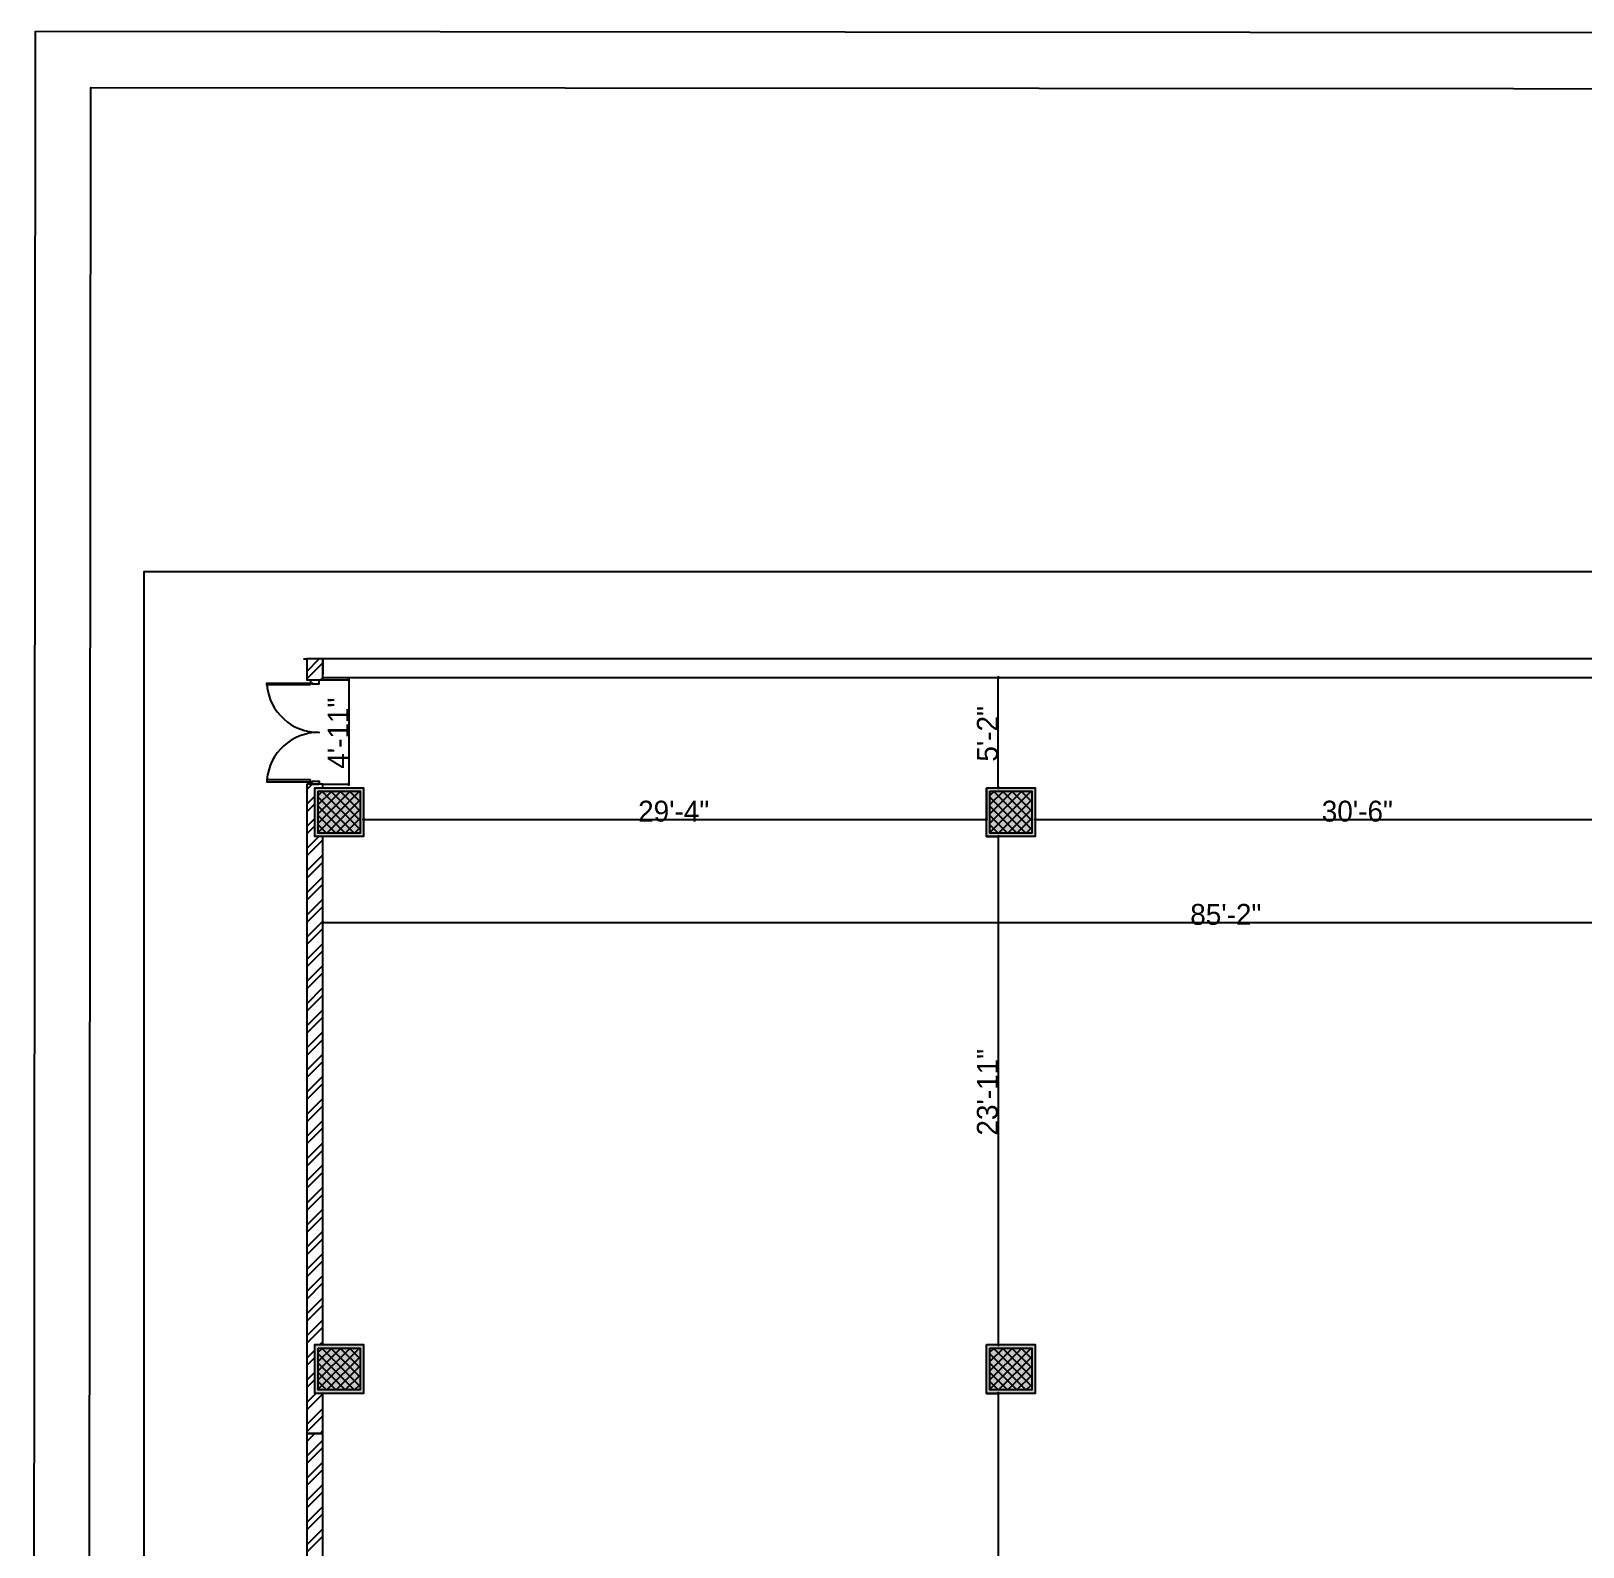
# Model space of a CAD drawing. Header units: millimetres. Extents: x -957 to 3394, y -3 to 3008.
# Drawn here: x -957 to -80, y 2151 to 3008 of the extents above; entities that cross this region are included whole.
import ezdxf

# ---------------------------------------------------------------- set-up
doc = ezdxf.new("R2010")
doc.units = ezdxf.units.MM
for name, color, linetype in [('HIDDEN', 7, 'CONTINUOUS'), ('PDF_0', 7, 'CONTINUOUS'), ('PDF_DOOR', 7, 'CONTINUOUS'), ('PDF_ELEVATION_2_MID_01', 7, 'CONTINUOUS'), ('PDF_FRAMING-COLUMN', 7, 'CONTINUOUS'), ('PDF_FRAMING-COLUMN_HATCH', 7, 'CONTINUOUS'), ('PDF_HATCH', 7, 'CONTINUOUS'), ('PDF_HATCH_-_BRICK_WALL', 7, 'CONTINUOUS'), ('PDF_ID_FINISH_LINE', 7, 'CONTINUOUS'), ('PDF_RCC', 7, 'CONTINUOUS'), ('PDF_TEMPLATE', 7, 'CONTINUOUS'), ('PDF_TEXT', 7, 'CONTINUOUS'), ('PDF_WALL', 7, 'CONTINUOUS')]:
    doc.layers.add(name, color=color, linetype=linetype)
doc.styles.add('PDF_ARIAL', font='PDF_ARIAL')

msp = doc.modelspace()

# ---------------------------------------------------------------- linework, layer by layer
at = {"layer": 'HIDDEN'}
msp.add_lwpolyline([(436.18, 1918.86), (436.18, 2702.2), (-893.67, 2702.2), (-893.67, 1233.26), (436.18, 1233.26), (436.18, 1370.14)], close=True, dxfattribs=at)
at = {"layer": 'PDF_0'}
for points in [[(-926.17, 18.23), (-923.64, 2975.98), (3366.24, 2973.12), (3363.71, 15.38)], [(-777.77, 2641.14), (-778.05, 2641.42), (-778.17, 2641.14)], [(-777.77, 2641.54), (-778.05, 2641.42), (-777.77, 2641.14)], [(-777.49, 2641.42), (-777.77, 2641.54), (-777.77, 2641.14)], [(-777.38, 2641.14), (-777.49, 2641.42), (-777.77, 2641.14)], [(-410.55, 2642.44), (-410.83, 2642.72), (-410.95, 2642.44)], [(-410.55, 2642.44), (-410.95, 2642.44), (-410.83, 2642.17)], [(-410.55, 2642.84), (-410.83, 2642.72), (-410.55, 2642.44)], [(-410.55, 2642.44), (-410.83, 2642.17), (-410.55, 2642.05)], [(-410.27, 2642.72), (-410.55, 2642.84), (-410.55, 2642.44)], [(-410.16, 2642.44), (-410.27, 2642.72), (-410.55, 2642.44)], [(-410.27, 2642.17), (-410.55, 2642.44), (-410.55, 2642.05)], [(-410.16, 2642.44), (-410.55, 2642.44), (-410.27, 2642.17)], [(-777.77, 2641.14), (-778.17, 2641.14), (-778.05, 2640.87)], [(-777.77, 2641.14), (-778.05, 2640.87), (-777.77, 2640.75)], [(-777.49, 2640.87), (-777.77, 2641.14), (-777.77, 2640.75)], [(-777.38, 2641.14), (-777.77, 2641.14), (-777.49, 2640.87)], [(-777.77, 2582.11), (-778.05, 2582.39), (-778.17, 2582.11)], [(-777.77, 2582.11), (-778.17, 2582.11), (-778.05, 2581.83)], [(-777.77, 2582.51), (-778.05, 2582.39), (-777.77, 2582.11)], [(-777.77, 2582.11), (-778.05, 2581.83), (-777.77, 2581.72)], [(-777.49, 2582.39), (-777.77, 2582.51), (-777.77, 2582.11)], [(-777.38, 2582.11), (-777.49, 2582.39), (-777.77, 2582.11)], [(-777.49, 2581.83), (-777.77, 2582.11), (-777.77, 2581.72)], [(-777.38, 2582.11), (-777.77, 2582.11), (-777.49, 2581.83)], [(-410.55, 2580.14), (-410.83, 2580.42), (-410.95, 2580.14)], [(-410.55, 2580.14), (-410.95, 2580.14), (-410.83, 2579.87)], [(-410.55, 2580.54), (-410.83, 2580.42), (-410.55, 2580.14)], [(-410.55, 2580.14), (-410.83, 2579.87), (-410.55, 2579.75)], [(-410.27, 2580.42), (-410.55, 2580.54), (-410.55, 2580.14)], [(-410.16, 2580.14), (-410.27, 2580.42), (-410.55, 2580.14)], [(-410.27, 2579.87), (-410.55, 2580.14), (-410.55, 2579.75)], [(-410.16, 2580.14), (-410.55, 2580.14), (-410.27, 2579.87)], [(-769.41, 2562.29), (-769.69, 2562.56), (-769.8, 2562.29)], [(-769.41, 2562.68), (-769.69, 2562.56), (-769.41, 2562.29)], [(-769.13, 2562.56), (-769.41, 2562.68), (-769.41, 2562.29)], [(-769.02, 2562.29), (-769.13, 2562.56), (-769.41, 2562.29)], [(-417.18, 2562.29), (-417.46, 2562.56), (-417.58, 2562.29)], [(-417.18, 2562.68), (-417.46, 2562.56), (-417.18, 2562.29)], [(-416.91, 2562.56), (-417.18, 2562.68), (-417.18, 2562.29)], [(-416.79, 2562.29), (-416.91, 2562.56), (-417.18, 2562.29)], [(-389.64, 2562.29), (-389.91, 2562.56), (-390.03, 2562.29)], [(-389.64, 2562.68), (-389.91, 2562.56), (-389.64, 2562.29)], [(-389.36, 2562.56), (-389.64, 2562.68), (-389.64, 2562.29)], [(-389.24, 2562.29), (-389.36, 2562.56), (-389.64, 2562.29)], [(-769.41, 2562.29), (-769.8, 2562.29), (-769.69, 2562.01)], [(-769.41, 2562.29), (-769.69, 2562.01), (-769.41, 2561.89)], [(-769.13, 2562.01), (-769.41, 2562.29), (-769.41, 2561.89)], [(-769.02, 2562.29), (-769.41, 2562.29), (-769.13, 2562.01)], [(-417.18, 2562.29), (-417.58, 2562.29), (-417.46, 2562.01)], [(-417.18, 2562.29), (-417.46, 2562.01), (-417.18, 2561.89)], [(-416.91, 2562.01), (-417.18, 2562.29), (-417.18, 2561.89)], [(-416.79, 2562.29), (-417.18, 2562.29), (-416.91, 2562.01)], [(-389.64, 2562.29), (-390.03, 2562.29), (-389.91, 2562.01)], [(-389.64, 2562.29), (-389.91, 2562.01), (-389.64, 2561.89)], [(-389.36, 2562.01), (-389.64, 2562.29), (-389.64, 2561.89)], [(-389.24, 2562.29), (-389.64, 2562.29), (-389.36, 2562.01)], [(-410.56, 2552.6), (-410.84, 2552.87), (-410.95, 2552.6)], [(-410.56, 2552.6), (-410.95, 2552.6), (-410.84, 2552.32)], [(-410.56, 2552.99), (-410.84, 2552.87), (-410.56, 2552.6)], [(-410.56, 2552.6), (-410.84, 2552.32), (-410.56, 2552.2)], [(-410.28, 2552.87), (-410.56, 2552.99), (-410.56, 2552.6)], [(-410.17, 2552.6), (-410.28, 2552.87), (-410.56, 2552.6)], [(-410.28, 2552.32), (-410.56, 2552.6), (-410.56, 2552.2)], [(-410.17, 2552.6), (-410.56, 2552.6), (-410.28, 2552.32)], [(-792.43, 2503.91), (-792.71, 2504.19), (-792.83, 2503.91)], [(-792.43, 2503.91), (-792.83, 2503.91), (-792.71, 2503.63)], [(-792.43, 2504.3), (-792.71, 2504.19), (-792.43, 2503.91)], [(-792.43, 2503.91), (-792.71, 2503.63), (-792.43, 2503.52)], [(-792.15, 2504.19), (-792.43, 2504.3), (-792.43, 2503.91)], [(-792.04, 2503.91), (-792.15, 2504.19), (-792.43, 2503.91)], [(-792.15, 2503.63), (-792.43, 2503.91), (-792.43, 2503.52)], [(-792.04, 2503.91), (-792.43, 2503.91), (-792.15, 2503.63)], [(-410.56, 2265.31), (-410.84, 2265.58), (-410.95, 2265.31)], [(-410.56, 2265.31), (-410.95, 2265.31), (-410.84, 2265.03)], [(-410.56, 2265.7), (-410.84, 2265.58), (-410.56, 2265.31)], [(-410.56, 2265.31), (-410.84, 2265.03), (-410.56, 2264.91)], [(-410.28, 2265.58), (-410.56, 2265.7), (-410.56, 2265.31)], [(-410.17, 2265.31), (-410.28, 2265.58), (-410.56, 2265.31)], [(-410.28, 2265.03), (-410.56, 2265.31), (-410.56, 2264.91)], [(-410.17, 2265.31), (-410.56, 2265.31), (-410.28, 2265.03)], [(-410.56, 2237.76), (-410.84, 2238.04), (-410.95, 2237.76)], [(-410.56, 2237.76), (-410.95, 2237.76), (-410.84, 2237.48)], [(-410.56, 2238.15), (-410.84, 2238.04), (-410.56, 2237.76)], [(-410.56, 2237.76), (-410.84, 2237.48), (-410.56, 2237.36)], [(-410.28, 2238.04), (-410.56, 2238.15), (-410.56, 2237.76)], [(-410.17, 2237.76), (-410.28, 2238.04), (-410.56, 2237.76)], [(-410.28, 2237.48), (-410.56, 2237.76), (-410.56, 2237.36)], [(-410.17, 2237.76), (-410.56, 2237.76), (-410.28, 2237.48)]]:
    msp.add_lwpolyline(points, close=True, dxfattribs=at)
for points in [[(-417.18, 2642.44), (-410.54, 2642.44)], [(-410.55, 2580.54), (-410.55, 2580.93), (-410.55, 2641.66), (-410.55, 2642.05)], [(-792.43, 2641.14), (-777.76, 2641.14)], [(-777.77, 2640.75), (-777.77, 2640.36), (-777.77, 2582.9), (-777.77, 2582.51)], [(-792.43, 2582.11), (-777.76, 2582.11)], [(-769.41, 2580.14), (-769.41, 2562.28)], [(-417.18, 2580.14), (-410.54, 2580.14)], [(-417.18, 2580.14), (-417.18, 2562.28)], [(-389.64, 2580.14), (-389.64, 2562.28)], [(-769.02, 2562.29), (-768.62, 2562.29), (-417.97, 2562.29), (-417.58, 2562.29)], [(-389.24, 2562.29), (-388.85, 2562.29), (-24.42, 2562.29), (-24.03, 2562.29)], [(-417.18, 2552.6), (-410.55, 2552.6)], [(-410.56, 2552.2), (-410.56, 2551.81), (-410.56, 2266.09), (-410.56, 2265.7)], [(-792.43, 2427.3), (-792.43, 2503.92)], [(-792.04, 2503.91), (-791.65, 2503.91), (229.61, 2503.91), (230.01, 2503.91)], [(-417.18, 2265.31), (-410.55, 2265.31)], [(-417.18, 2237.76), (-410.55, 2237.76)], [(-410.56, 2237.36), (-410.56, 2236.97), (-410.56, 1951.25), (-410.56, 1950.86)]]:
    msp.add_lwpolyline(points, dxfattribs=at)
for points in [[(-777.77, 2641.14), (-778.05, 2641.42), (-778.17, 2641.14)], [(-777.77, 2641.54), (-778.05, 2641.42), (-777.77, 2641.14)], [(-777.49, 2641.42), (-777.77, 2641.54), (-777.77, 2641.14)], [(-777.38, 2641.14), (-777.49, 2641.42), (-777.77, 2641.14)], [(-410.55, 2642.44), (-410.83, 2642.72), (-410.95, 2642.44)], [(-410.55, 2642.44), (-410.95, 2642.44), (-410.83, 2642.17)], [(-410.55, 2642.84), (-410.83, 2642.72), (-410.55, 2642.44)], [(-410.55, 2642.44), (-410.83, 2642.17), (-410.55, 2642.05)], [(-410.27, 2642.72), (-410.55, 2642.84), (-410.55, 2642.44)], [(-410.16, 2642.44), (-410.27, 2642.72), (-410.55, 2642.44)], [(-410.27, 2642.17), (-410.55, 2642.44), (-410.55, 2642.05)], [(-410.16, 2642.44), (-410.55, 2642.44), (-410.27, 2642.17)], [(-777.77, 2641.14), (-778.17, 2641.14), (-778.05, 2640.87)], [(-777.77, 2641.14), (-778.05, 2640.87), (-777.77, 2640.75)], [(-777.49, 2640.87), (-777.77, 2641.14), (-777.77, 2640.75)], [(-777.38, 2641.14), (-777.77, 2641.14), (-777.49, 2640.87)], [(-777.77, 2582.11), (-778.05, 2582.39), (-778.17, 2582.11)], [(-777.77, 2582.11), (-778.17, 2582.11), (-778.05, 2581.83)], [(-777.77, 2582.51), (-778.05, 2582.39), (-777.77, 2582.11)], [(-777.77, 2582.11), (-778.05, 2581.83), (-777.77, 2581.72)], [(-777.49, 2582.39), (-777.77, 2582.51), (-777.77, 2582.11)], [(-777.38, 2582.11), (-777.49, 2582.39), (-777.77, 2582.11)], [(-777.49, 2581.83), (-777.77, 2582.11), (-777.77, 2581.72)], [(-777.38, 2582.11), (-777.77, 2582.11), (-777.49, 2581.83)], [(-410.55, 2580.14), (-410.83, 2580.42), (-410.95, 2580.14)], [(-410.55, 2580.14), (-410.95, 2580.14), (-410.83, 2579.87)], [(-410.55, 2580.54), (-410.83, 2580.42), (-410.55, 2580.14)], [(-410.55, 2580.14), (-410.83, 2579.87), (-410.55, 2579.75)], [(-410.27, 2580.42), (-410.55, 2580.54), (-410.55, 2580.14)], [(-410.16, 2580.14), (-410.27, 2580.42), (-410.55, 2580.14)], [(-410.27, 2579.87), (-410.55, 2580.14), (-410.55, 2579.75)], [(-410.16, 2580.14), (-410.55, 2580.14), (-410.27, 2579.87)], [(-769.41, 2562.29), (-769.69, 2562.56), (-769.8, 2562.29)], [(-769.41, 2562.68), (-769.69, 2562.56), (-769.41, 2562.29)], [(-769.13, 2562.56), (-769.41, 2562.68), (-769.41, 2562.29)], [(-769.02, 2562.29), (-769.13, 2562.56), (-769.41, 2562.29)], [(-417.18, 2562.29), (-417.46, 2562.56), (-417.58, 2562.29)], [(-417.18, 2562.68), (-417.46, 2562.56), (-417.18, 2562.29)], [(-416.91, 2562.56), (-417.18, 2562.68), (-417.18, 2562.29)], [(-416.79, 2562.29), (-416.91, 2562.56), (-417.18, 2562.29)], [(-389.64, 2562.29), (-389.91, 2562.56), (-390.03, 2562.29)], [(-389.64, 2562.68), (-389.91, 2562.56), (-389.64, 2562.29)], [(-389.36, 2562.56), (-389.64, 2562.68), (-389.64, 2562.29)], [(-389.24, 2562.29), (-389.36, 2562.56), (-389.64, 2562.29)], [(-769.41, 2562.29), (-769.8, 2562.29), (-769.69, 2562.01)], [(-769.41, 2562.29), (-769.69, 2562.01), (-769.41, 2561.89)], [(-769.13, 2562.01), (-769.41, 2562.29), (-769.41, 2561.89)], [(-769.02, 2562.29), (-769.41, 2562.29), (-769.13, 2562.01)], [(-417.18, 2562.29), (-417.58, 2562.29), (-417.46, 2562.01)], [(-417.18, 2562.29), (-417.46, 2562.01), (-417.18, 2561.89)], [(-416.91, 2562.01), (-417.18, 2562.29), (-417.18, 2561.89)], [(-416.79, 2562.29), (-417.18, 2562.29), (-416.91, 2562.01)], [(-389.64, 2562.29), (-390.03, 2562.29), (-389.91, 2562.01)], [(-389.64, 2562.29), (-389.91, 2562.01), (-389.64, 2561.89)], [(-389.36, 2562.01), (-389.64, 2562.29), (-389.64, 2561.89)], [(-389.24, 2562.29), (-389.64, 2562.29), (-389.36, 2562.01)], [(-410.56, 2552.6), (-410.84, 2552.87), (-410.95, 2552.6)], [(-410.56, 2552.6), (-410.95, 2552.6), (-410.84, 2552.32)], [(-410.56, 2552.99), (-410.84, 2552.87), (-410.56, 2552.6)], [(-410.56, 2552.6), (-410.84, 2552.32), (-410.56, 2552.2)], [(-410.28, 2552.87), (-410.56, 2552.99), (-410.56, 2552.6)], [(-410.17, 2552.6), (-410.28, 2552.87), (-410.56, 2552.6)], [(-410.28, 2552.32), (-410.56, 2552.6), (-410.56, 2552.2)], [(-410.17, 2552.6), (-410.56, 2552.6), (-410.28, 2552.32)], [(-792.43, 2503.91), (-792.71, 2504.19), (-792.83, 2503.91)], [(-792.43, 2503.91), (-792.83, 2503.91), (-792.71, 2503.63)], [(-792.43, 2504.3), (-792.71, 2504.19), (-792.43, 2503.91)], [(-792.43, 2503.91), (-792.71, 2503.63), (-792.43, 2503.52)], [(-792.15, 2504.19), (-792.43, 2504.3), (-792.43, 2503.91)], [(-792.04, 2503.91), (-792.15, 2504.19), (-792.43, 2503.91)], [(-792.15, 2503.63), (-792.43, 2503.91), (-792.43, 2503.52)], [(-792.04, 2503.91), (-792.43, 2503.91), (-792.15, 2503.63)], [(-410.56, 2265.31), (-410.84, 2265.58), (-410.95, 2265.31)], [(-410.56, 2265.31), (-410.95, 2265.31), (-410.84, 2265.03)], [(-410.56, 2265.7), (-410.84, 2265.58), (-410.56, 2265.31)], [(-410.56, 2265.31), (-410.84, 2265.03), (-410.56, 2264.91)], [(-410.28, 2265.58), (-410.56, 2265.7), (-410.56, 2265.31)], [(-410.17, 2265.31), (-410.28, 2265.58), (-410.56, 2265.31)], [(-410.28, 2265.03), (-410.56, 2265.31), (-410.56, 2264.91)], [(-410.17, 2265.31), (-410.56, 2265.31), (-410.28, 2265.03)], [(-410.56, 2237.76), (-410.84, 2238.04), (-410.95, 2237.76)], [(-410.56, 2237.76), (-410.95, 2237.76), (-410.84, 2237.48)], [(-410.56, 2238.15), (-410.84, 2238.04), (-410.56, 2237.76)], [(-410.56, 2237.76), (-410.84, 2237.48), (-410.56, 2237.36)], [(-410.28, 2238.04), (-410.56, 2238.15), (-410.56, 2237.76)], [(-410.17, 2237.76), (-410.28, 2238.04), (-410.56, 2237.76)], [(-410.28, 2237.48), (-410.56, 2237.76), (-410.56, 2237.36)], [(-410.17, 2237.76), (-410.56, 2237.76), (-410.28, 2237.48)]]:
    msp.add_solid(points, dxfattribs=at)
at = {"layer": 'PDF_DOOR'}
msp.add_lwpolyline([(-824.02, 2638.25, 0.393895), (-794.51, 2611.43, 0.393894), (-824.03, 2584.63, 0.393894)], format="xyb", dxfattribs=at)
for points in [[(-799.42, 2638.25), (-824.02, 2638.25), (-824.02, 2639.33), (-799.42, 2639.33)], [(-794.5, 2640.95), (-799.42, 2640.95), (-799.42, 2639.33), (-798.25, 2639.33), (-798.25, 2638.98), (-794.5, 2638.97)], [(-799.44, 2584.62), (-824.03, 2584.63), (-824.03, 2583.55), (-799.44, 2583.54)], [(-794.52, 2581.91), (-799.44, 2581.92), (-799.44, 2583.54), (-798.27, 2583.54), (-798.27, 2583.89), (-794.52, 2583.89)]]:
    msp.add_lwpolyline(points, close=True, dxfattribs=at)
at = {"layer": 'PDF_ELEVATION_2_MID_01'}
msp.add_lwpolyline([(-803.45, 2652.95), (-801.48, 2652.95)], dxfattribs=at)
at = {"layer": 'PDF_FRAMING-COLUMN'}
for points in [[(-796.96, 2580.14), (-769.41, 2580.14), (-769.41, 2552.6), (-796.96, 2552.6)], [(-417.18, 2580.14), (-389.64, 2580.14), (-389.64, 2552.6), (-417.18, 2552.6)], [(-794.99, 2578.18), (-771.38, 2578.18), (-771.38, 2554.56), (-794.99, 2554.56)], [(-415.22, 2578.18), (-391.6, 2578.18), (-391.6, 2554.56), (-415.22, 2554.56)], [(-796.96, 2265.31), (-769.41, 2265.31), (-769.41, 2237.76), (-796.96, 2237.76)], [(-417.18, 2265.31), (-389.64, 2265.31), (-389.64, 2237.76), (-417.18, 2237.76)], [(-794.99, 2263.34), (-771.38, 2263.34), (-771.38, 2239.72), (-794.99, 2239.72)], [(-415.22, 2263.34), (-391.6, 2263.34), (-391.6, 2239.72), (-415.22, 2239.72)]]:
    msp.add_lwpolyline(points, close=True, dxfattribs=at)
at = {"layer": 'PDF_FRAMING-COLUMN_HATCH'}
for points in [[(-794.99, 2575.82), (-792.63, 2578.18)], [(-794.99, 2570.6), (-787.41, 2578.18)], [(-794.99, 2565.38), (-782.19, 2578.18)], [(-794.99, 2560.16), (-776.98, 2578.18)], [(-794.99, 2554.94), (-771.76, 2578.18)], [(-774.65, 2554.56), (-794.99, 2574.9)], [(-771.38, 2556.51), (-793.05, 2578.18)], [(-790.15, 2554.56), (-771.38, 2573.34)], [(-771.38, 2561.73), (-787.83, 2578.18)], [(-771.38, 2566.94), (-782.61, 2578.18)], [(-771.38, 2572.16), (-777.39, 2578.18)], [(-771.38, 2577.38), (-772.17, 2578.18)], [(-415.22, 2575.82), (-412.86, 2578.18)], [(-415.22, 2570.6), (-407.64, 2578.18)], [(-415.22, 2565.38), (-402.42, 2578.18)], [(-415.22, 2560.16), (-397.2, 2578.18)], [(-415.22, 2554.94), (-391.98, 2578.18)], [(-394.88, 2554.56), (-415.22, 2574.9)], [(-391.6, 2556.51), (-413.27, 2578.18)], [(-410.38, 2554.56), (-391.6, 2573.34)], [(-391.6, 2561.73), (-408.05, 2578.18)], [(-391.6, 2566.94), (-402.84, 2578.18)], [(-391.6, 2572.16), (-397.62, 2578.18)], [(-391.6, 2577.38), (-392.4, 2578.18)], [(-779.87, 2554.56), (-794.99, 2569.69)], [(-785.09, 2554.56), (-794.99, 2564.47)], [(-784.94, 2554.56), (-771.38, 2568.12)], [(-779.72, 2554.56), (-771.38, 2562.9)], [(-400.09, 2554.56), (-415.22, 2569.69)], [(-405.31, 2554.56), (-415.22, 2564.47)], [(-405.16, 2554.56), (-391.6, 2568.12)], [(-399.94, 2554.56), (-391.6, 2562.9)], [(-790.3, 2554.56), (-794.99, 2559.25)], [(-774.5, 2554.56), (-771.38, 2557.69)], [(-410.53, 2554.56), (-415.22, 2559.25)], [(-394.73, 2554.56), (-391.6, 2557.69)], [(-794.99, 2260.98), (-792.63, 2263.34)], [(-794.99, 2255.76), (-787.41, 2263.34)], [(-794.99, 2250.54), (-782.19, 2263.34)], [(-794.99, 2245.32), (-776.98, 2263.34)], [(-794.99, 2240.11), (-771.76, 2263.34)], [(-774.65, 2239.72), (-794.99, 2260.07)], [(-771.38, 2241.67), (-793.05, 2263.34)], [(-790.15, 2239.72), (-771.38, 2258.5)], [(-771.38, 2246.89), (-787.83, 2263.34)], [(-771.38, 2252.11), (-782.61, 2263.34)], [(-771.38, 2257.32), (-777.39, 2263.34)], [(-771.38, 2262.54), (-772.17, 2263.34)], [(-415.22, 2260.98), (-412.86, 2263.34)], [(-415.22, 2255.76), (-407.64, 2263.34)], [(-415.22, 2250.54), (-402.42, 2263.34)], [(-415.22, 2245.32), (-397.2, 2263.34)], [(-415.22, 2240.11), (-391.98, 2263.34)], [(-394.88, 2239.72), (-415.22, 2260.07)], [(-391.6, 2241.67), (-413.27, 2263.34)], [(-410.38, 2239.72), (-391.6, 2258.5)], [(-391.6, 2246.89), (-408.05, 2263.34)], [(-391.6, 2252.11), (-402.84, 2263.34)], [(-391.6, 2257.32), (-397.62, 2263.34)], [(-391.6, 2262.54), (-392.4, 2263.34)], [(-779.87, 2239.72), (-794.99, 2254.85)], [(-785.09, 2239.72), (-794.99, 2249.63)], [(-784.94, 2239.72), (-771.38, 2253.28)], [(-779.72, 2239.72), (-771.38, 2248.07)], [(-400.09, 2239.72), (-415.22, 2254.85)], [(-405.31, 2239.72), (-415.22, 2249.63)], [(-405.16, 2239.72), (-391.6, 2253.28)], [(-399.94, 2239.72), (-391.6, 2248.07)], [(-790.3, 2239.72), (-794.99, 2244.41)], [(-774.5, 2239.72), (-771.38, 2242.85)], [(-410.53, 2239.72), (-415.22, 2244.41)], [(-394.73, 2239.72), (-391.6, 2242.85)]]:
    msp.add_lwpolyline(points, dxfattribs=at)
for points in [[(-769.41, 2580.14), (-796.96, 2580.14), (-769.41, 2552.6), (-796.96, 2552.6)], [(-389.64, 2580.14), (-417.18, 2580.14), (-389.64, 2552.6), (-417.18, 2552.6)], [(-771.38, 2578.18), (-794.99, 2578.18), (-771.38, 2554.56), (-794.99, 2554.56)], [(-391.6, 2578.18), (-415.22, 2578.18), (-391.6, 2554.56), (-415.22, 2554.56)], [(-769.41, 2265.31), (-796.96, 2265.31), (-769.41, 2237.76), (-796.96, 2237.76)], [(-389.64, 2265.31), (-417.18, 2265.31), (-389.64, 2237.76), (-417.18, 2237.76)], [(-771.38, 2263.34), (-794.99, 2263.34), (-771.38, 2239.72), (-794.99, 2239.72)], [(-391.6, 2263.34), (-415.22, 2263.34), (-391.6, 2239.72), (-415.22, 2239.72)]]:
    msp.add_solid(points, dxfattribs=at)
at = {"layer": 'PDF_HATCH'}
for points in [[(-801.48, 2214.81), (-801.17, 2215.13)], [(-801.48, 2210.64), (-796.99, 2215.13)], [(-801.48, 2202.29), (-792.43, 2211.34)], [(-801.48, 2198.12), (-792.43, 2207.17)], [(-801.48, 2189.77), (-792.43, 2198.82)], [(-801.48, 2185.59), (-792.43, 2194.64)], [(-801.48, 2177.24), (-792.43, 2186.3)], [(-801.48, 2173.07), (-792.43, 2182.12)], [(-801.48, 2164.72), (-792.43, 2173.77)], [(-801.48, 2160.55), (-792.43, 2169.6)], [(-801.48, 2152.2), (-792.43, 2161.25)], [(-801.48, 2148.02), (-792.43, 2157.08)]]:
    msp.add_lwpolyline(points, dxfattribs=at)
at = {"layer": 'PDF_HATCH_-_BRICK_WALL'}
for points in [[(-801.48, 2645.92), (-794.45, 2652.95)], [(-801.48, 2641.75), (-792.43, 2650.8)], [(-793.74, 2641.14), (-792.43, 2642.45)], [(-801.48, 2579.13), (-798.51, 2582.11)], [(-801.48, 2570.78), (-796.96, 2575.31)], [(-801.48, 2566.61), (-796.96, 2571.14)], [(-801.48, 2558.26), (-796.96, 2562.79)], [(-801.48, 2554.09), (-796.96, 2558.61)], [(-801.48, 2545.74), (-794.63, 2552.6)], [(-801.48, 2541.57), (-792.43, 2550.62)], [(-801.48, 2533.22), (-792.43, 2542.27)], [(-801.48, 2529.04), (-792.43, 2538.09)], [(-801.48, 2520.69), (-792.43, 2529.75)], [(-801.48, 2516.52), (-792.43, 2525.57)], [(-801.48, 2508.17), (-792.43, 2517.22)], [(-801.48, 2504), (-792.43, 2513.05)], [(-801.48, 2495.65), (-792.43, 2504.7)], [(-801.48, 2491.47), (-792.43, 2500.53)], [(-801.48, 2483.13), (-792.43, 2492.18)], [(-801.48, 2478.95), (-792.43, 2488)], [(-801.48, 2470.6), (-792.43, 2479.66)], [(-801.48, 2466.43), (-792.43, 2475.48)], [(-801.48, 2458.08), (-792.43, 2467.13)], [(-801.48, 2453.91), (-792.43, 2462.96)], [(-801.48, 2445.56), (-792.43, 2454.61)], [(-801.48, 2441.38), (-792.43, 2450.44)], [(-801.48, 2433.04), (-792.43, 2442.09)], [(-801.48, 2428.86), (-792.43, 2437.91)], [(-801.48, 2420.51), (-792.43, 2429.56)], [(-801.48, 2416.34), (-792.43, 2425.39)], [(-801.48, 2407.99), (-792.43, 2417.04)], [(-801.48, 2403.82), (-792.43, 2412.87)], [(-801.48, 2395.47), (-792.43, 2404.52)], [(-801.48, 2391.29), (-792.43, 2400.35)], [(-801.48, 2382.95), (-792.43, 2392)], [(-801.48, 2378.77), (-792.43, 2387.82)], [(-801.48, 2370.42), (-792.43, 2379.47)], [(-801.48, 2366.25), (-792.43, 2375.3)], [(-801.48, 2357.9), (-792.43, 2366.95)], [(-801.48, 2353.73), (-792.43, 2362.78)], [(-801.48, 2345.38), (-792.43, 2354.43)], [(-801.48, 2341.2), (-792.43, 2350.25)], [(-801.48, 2332.85), (-792.43, 2341.91)], [(-801.48, 2328.68), (-792.43, 2337.73)], [(-801.48, 2320.33), (-792.43, 2329.38)], [(-801.48, 2316.16), (-792.43, 2325.21)], [(-801.48, 2307.81), (-792.43, 2316.86)], [(-801.48, 2303.64), (-792.43, 2312.69)], [(-801.48, 2295.29), (-792.43, 2304.34)], [(-801.48, 2291.11), (-792.43, 2300.16)], [(-801.48, 2282.76), (-792.43, 2291.82)], [(-801.48, 2278.59), (-792.43, 2287.64)], [(-801.48, 2270.24), (-792.43, 2279.29)], [(-801.48, 2266.07), (-792.43, 2275.12)], [(-793.9, 2265.3), (-792.43, 2266.77)], [(-801.48, 2257.72), (-796.96, 2262.24)], [(-801.48, 2253.54), (-796.96, 2258.07)], [(-801.48, 2245.2), (-796.96, 2249.72)], [(-801.48, 2241.02), (-796.96, 2245.55)], [(-801.48, 2232.67), (-796.4, 2237.76)], [(-801.48, 2228.5), (-792.43, 2237.55)], [(-801.48, 2220.15), (-792.43, 2229.2)], [(-801.48, 2215.98), (-792.43, 2225.03)], [(-793.99, 2215.13), (-792.43, 2216.68)]]:
    msp.add_lwpolyline(points, dxfattribs=at)
at = {"layer": 'PDF_ID_FINISH_LINE'}
msp.add_lwpolyline([(-792.44, 2642.44), (230.4, 2642.44), (230.4, 2235.99), (393.96, 2235.99)], dxfattribs=at)
at = {"layer": 'PDF_RCC'}
msp.add_lwpolyline([(369.91, 2246.49), (240.47, 2246.49), (240.47, 2652.95), (-792.43, 2652.95), (-792.43, 2644.21)], dxfattribs=at)
at = {"layer": 'PDF_TEMPLATE'}
msp.add_lwpolyline([(-954.85, 3007.97), (3394.04, 3004.31), (3391.47, -2.9), (-957.42, 0.77)], close=True, dxfattribs=at)
at = {"layer": 'PDF_WALL'}
for points in [[(-792.43, 2641.14), (-792.43, 2652.95), (-801.48, 2652.95), (-801.48, 2641.14)], [(-801.48, 1973.1), (-792.43, 1973.1), (-792.43, 2215.13), (-801.48, 2215.13)]]:
    msp.add_lwpolyline(points, close=True, dxfattribs=at)
msp.add_lwpolyline([(-801.48, 2582.11), (-801.48, 2215.13), (-792.43, 2215.13), (-792.43, 2237.76), (-796.96, 2237.76), (-796.96, 2265.3), (-792.43, 2265.3), (-792.43, 2552.6), (-796.96, 2552.6), (-796.96, 2580.14), (-792.43, 2580.14), (-792.43, 2582.11), (-801.48, 2582.11)], dxfattribs=at)

# ---------------------------------------------------------------- texts
at = {"layer": 'PDF_TEXT', "char_height": 11.806, "attachment_point": 7, "rotation": 90, "style": 'PDF_ARIAL'}
for s, insert, width in [('4\'-11"', (-777.82, 2590.9), 41.9785), ('5\'-2"', (-410.61, 2594.92), 36.7312), ('23\'-11"', (-410.62, 2383.5), 49.8495)]:
    msp.add_mtext(s, dxfattribs=dict(at, insert=insert, width=width))
at = {"layer": 'PDF_TEXT', "char_height": 11.806, "attachment_point": 7, "style": 'PDF_ARIAL'}
for s, insert, width in [('29\'-4"', (-614.16, 2560.86), 47.2258), ('30\'-6"', (-227.6, 2560.87), 45.914), ('85\'-2"', (-301.97, 2502.49), 45.914)]:
    msp.add_mtext(s, dxfattribs=dict(at, insert=insert, width=width))

doc.saveas('drawing.dxf')
